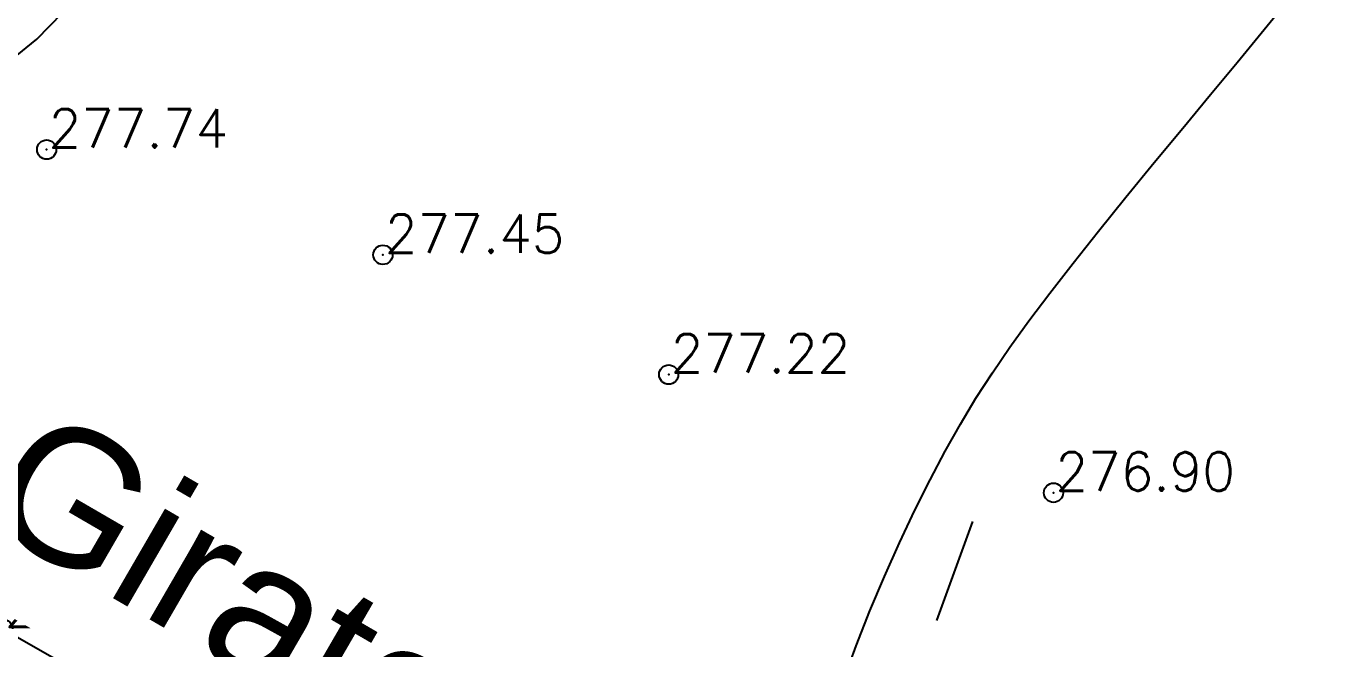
# Model space of a CAD drawing. Header units: millimetres. Extents: x 524954 to 526204, y 9523489 to 9524010.
# Drawn here: x 525268.94 to 525302.95, y 9523781.04 to 9523797.2 of the extents above; entities that cross this region are included whole.
import ezdxf
from ezdxf import colors
from ezdxf.entities.mleader import LeaderData, LeaderLine
from ezdxf.math import Vec2, Vec3

# ---------------------------------------------------------------- set-up
doc = ezdxf.new("R2010")
doc.units = ezdxf.units.MM
doc.header["$PDMODE"] = 32
doc.header["$PDSIZE"] = 0.5
doc.linetypes.add('CACHE2', pattern=[4.7625, 3.175, -1.5875])
for name, color, linetype in [('Borde_Piste', 7, 'CACHE2'), ('CN_01_00', 3, 'Continuous'), ('CN_02_00', 4, 'Continuous'), ('ETQ IMPAIR', 7, 'Continuous'), ('TopoAlt', 3, 'Continuous'), ('TOPOJIS', 7, 'Continuous')]:
    doc.layers.add(name, color=color, linetype=linetype)
doc.layers.add('Trottoir', color=7, linetype='Continuous', true_color=0xff6666)
doc.styles.add('Simplex 1.0', font='Simplex.shx', dxfattribs={"width": 0.99, "height": 1})
doc.styles.get("Standard").update_dxf_attribs({"font": 'arial.ttf'})

# ---------------------------------------------------------------- blocks, each defined once
blk = doc.blocks.new('TCPOINT M')
at = {"color": 0}
blk.add_point((0, 0), dxfattribs=at)
at = {"layer": 'TopoAlt', "style": 'Simplex 1.0', "width": 0.99}
blk.add_attdef('ALT', (0.15, 0.15), '', height=1, dxfattribs=at)

msp = doc.modelspace()

# ---------------------------------------------------------------- linework, layer by layer
at = {"layer": 'Borde_Piste', "flags": 128}
msp.add_lwpolyline([(525286.15, 9523769.083), (525291.077, 9523777.579), (525293.548, 9523784.347)], dxfattribs=at)
at = {"layer": 'CN_01_00', "elevation": 277, "flags": 128}
msp.add_lwpolyline([(525290.181, 9523780.217), (525290.51, 9523781.119), (525290.868, 9523782.024), (525291.246, 9523782.919), (525291.638, 9523783.794), (525292.036, 9523784.635), (525292.434, 9523785.43), (525292.827, 9523786.172), (525293.222, 9523786.871), (525293.627, 9523787.543), (525294.053, 9523788.204), (525294.509, 9523788.87), (525295.004, 9523789.556), (525295.548, 9523790.277), (525296.15, 9523791.05), (525296.814, 9523791.884), (525297.525, 9523792.762), (525298.261, 9523793.662), (525299.002, 9523794.56), (525299.725, 9523795.435), (525300.411, 9523796.263), (525301.038, 9523797.023), (525301.585, 9523797.69)], dxfattribs=at)
at = {"layer": 'CN_02_00', "elevation": 278, "flags": 128}
msp.add_lwpolyline([(525268.567, 9523796.336), (525269.222, 9523796.872), (525269.888, 9523797.548)], dxfattribs=at)
at = {"layer": 'Trottoir', "ltscale": 0.25, "flags": 128}
msp.add_lwpolyline([(525109.407, 9523788.924), (525126.934, 9523789.003), (525126.934, 9523789.003), (525140.593, 9523790.596), (525194.008, 9523793.838), (525194.008, 9523793.838), (525194.008, 9523793.838), (525194.008, 9523793.838), (525194.008, 9523793.838), (525210.743, 9523795.795), (525210.743, 9523795.795), (525210.743, 9523795.795), (525223.913, 9523796.423), (525236.56, 9523796.129), (525246.634, 9523793.271), (525254.607, 9523789.446), (525268.338, 9523781.556), (525268.338, 9523781.556), (525283.706, 9523772.799), (525283.706, 9523772.799), (525283.706, 9523772.799)], dxfattribs=at)

# ---------------------------------------------------------------- block references
at = {"layer": 'TOPOJIS'}
ref = msp.add_blockref('TCPOINT M', (525269.474, 9523794.001, 277.74), dxfattribs=at)
ref.add_attrib('ALT', '277.74', (525269.524, 9523794.051, 277.74), dxfattribs={"layer": 'TopoAlt', "height": 1, "style": 'Simplex 1.0', "width": 0.99})
ref = msp.add_blockref('TCPOINT M', (525278.214, 9523791.269, 277.45), dxfattribs=at)
ref.add_attrib('ALT', '277.45', (525278.264, 9523791.319, 277.45), dxfattribs={"layer": 'TopoAlt', "height": 1, "style": 'Simplex 1.0', "width": 0.99})
ref = msp.add_blockref('TCPOINT M', (525285.641, 9523788.159, 277.22), dxfattribs=at)
ref.add_attrib('ALT', '277.22', (525285.691, 9523788.209, 277.22), dxfattribs={"layer": 'TopoAlt', "height": 1, "style": 'Simplex 1.0', "width": 0.99})
ref = msp.add_blockref('TCPOINT M', (525295.642, 9523785.091, 276.9), dxfattribs=at)
ref.add_attrib('ALT', '276.90', (525295.692, 9523785.141, 276.9), dxfattribs={"layer": 'TopoAlt', "height": 1, "style": 'Simplex 1.0', "width": 0.99})
ref = msp.add_blockref('TCPOINT M', (525268.338, 9523781.556, 277.54), dxfattribs=at)
ref.add_attrib('ALT', '277.54', (525268.388, 9523781.606, 277.54), dxfattribs={"layer": 'TopoAlt', "height": 1, "style": 'Simplex 1.0', "width": 0.99})

# ---------------------------------------------------------------- next in the draw order: leaders
at = {"layer": 'ETQ IMPAIR'}
ml = msp.add_multileader_mtext('Standard', dxfattribs=at)
ml.set_content('Giratoire 1', color=256)
ml.set_leader_properties()
ml.build(insert=Vec2(0, 0))
ml.multileader.update_dxf_attribs({"has_text_frame": 1, "dogleg_length": 2.5, "arrow_head_size": 3.5})
ctx = ml.context
ctx.base_point, ctx.char_height, ctx.arrow_head_size, ctx.landing_gap_size, ctx.plane_origin, ctx.plane_x_axis, ctx.plane_y_axis = Vec3(525268.3, 9523786.024), 3.5, 3.5, 0.8, Vec3(525196.705, 9523751.701), Vec3(0.864942, -0.501872), Vec3(0.501872, 0.864942)
ctx.text_align_type = 1
notes = []
notes.append((ctx, [(1, (1, 1, 0), (525266.138, 9523787.279), (0.864942, -0.501872), 2.5, [(0, [(525201.632, 9523760.564)], 0, [])])]))
ctx.mtext.insert, ctx.mtext.text_direction, ctx.mtext.rotation, ctx.mtext.alignment, ctx.mtext.flow_direction = Vec3(525279.256, 9523781.725), Vec3(0.864942, -0.501872), 5.757423, 2, 5
ctx.mtext.has_bg_fill, ctx.mtext.bg_color, ctx.mtext.bg_scale_factor, ctx.mtext.bg_transparency, ctx.mtext.use_window_bg_color = 1, -1027028792, 1.5, 0, 1
for ctx, leaders in notes:
    for number, flags, end, landing, length, lines in leaders:
        leader = LeaderData()
        leader.index, (leader.has_last_leader_line, leader.has_dogleg_vector, leader.attachment_direction) = number, flags
        leader.last_leader_point, leader.dogleg_vector, leader.dogleg_length = Vec3(end), Vec3(landing), length
        for number, points, colour, breaks in lines:
            line = LeaderLine()
            line.index, line.vertices, line.color, line.breaks = number, Vec3.list(points), colors.encode_raw_color(colour), breaks
            leader.lines.append(line)
        ctx.leaders.append(leader)

# ---------------------------------------------------------------- next in the draw order: leaders
ml = msp.add_multileader_mtext('Standard', dxfattribs=at)
ml.set_content('Cheminement des piétons', color=256)
ml.set_leader_properties()
ml.build(insert=Vec2(0, 0))
ml.multileader.update_dxf_attribs({"has_text_frame": 1, "dogleg_length": 2.5, "arrow_head_size": 3.5})
ctx = ml.context
ctx.base_point, ctx.char_height, ctx.arrow_head_size, ctx.landing_gap_size, ctx.plane_origin, ctx.plane_x_axis, ctx.plane_y_axis = Vec3(525328.628, 9523792.878), 3.5, 3.5, 0.8, Vec3(525468.166, 9523659.772), Vec3(0.864942, -0.501872), Vec3(0.501872, 0.864942)
ctx.text_align_type = 1
notes = []
notes.append((ctx, [(1, (1, 1, 0), (525326.466, 9523794.133), (0.864942, -0.501872), 2.5, [(0, [(525289.29, 9523763.248)], 0, [])])]))
ctx.mtext.insert, ctx.mtext.text_direction, ctx.mtext.rotation, ctx.mtext.alignment, ctx.mtext.flow_direction = Vec3(525354.822, 9523780.265), Vec3(0.864942, -0.501872), 5.757423, 2, 5
ctx.mtext.has_bg_fill, ctx.mtext.bg_color, ctx.mtext.bg_scale_factor, ctx.mtext.bg_transparency, ctx.mtext.use_window_bg_color = 1, -1027028792, 1.5, 0, 1
for ctx, leaders in notes:
    for number, flags, end, landing, length, lines in leaders:
        leader = LeaderData()
        leader.index, (leader.has_last_leader_line, leader.has_dogleg_vector, leader.attachment_direction) = number, flags
        leader.last_leader_point, leader.dogleg_vector, leader.dogleg_length = Vec3(end), Vec3(landing), length
        for number, points, colour, breaks in lines:
            line = LeaderLine()
            line.index, line.vertices, line.color, line.breaks = number, Vec3.list(points), colors.encode_raw_color(colour), breaks
            leader.lines.append(line)
        ctx.leaders.append(leader)

doc.saveas('drawing.dxf')
